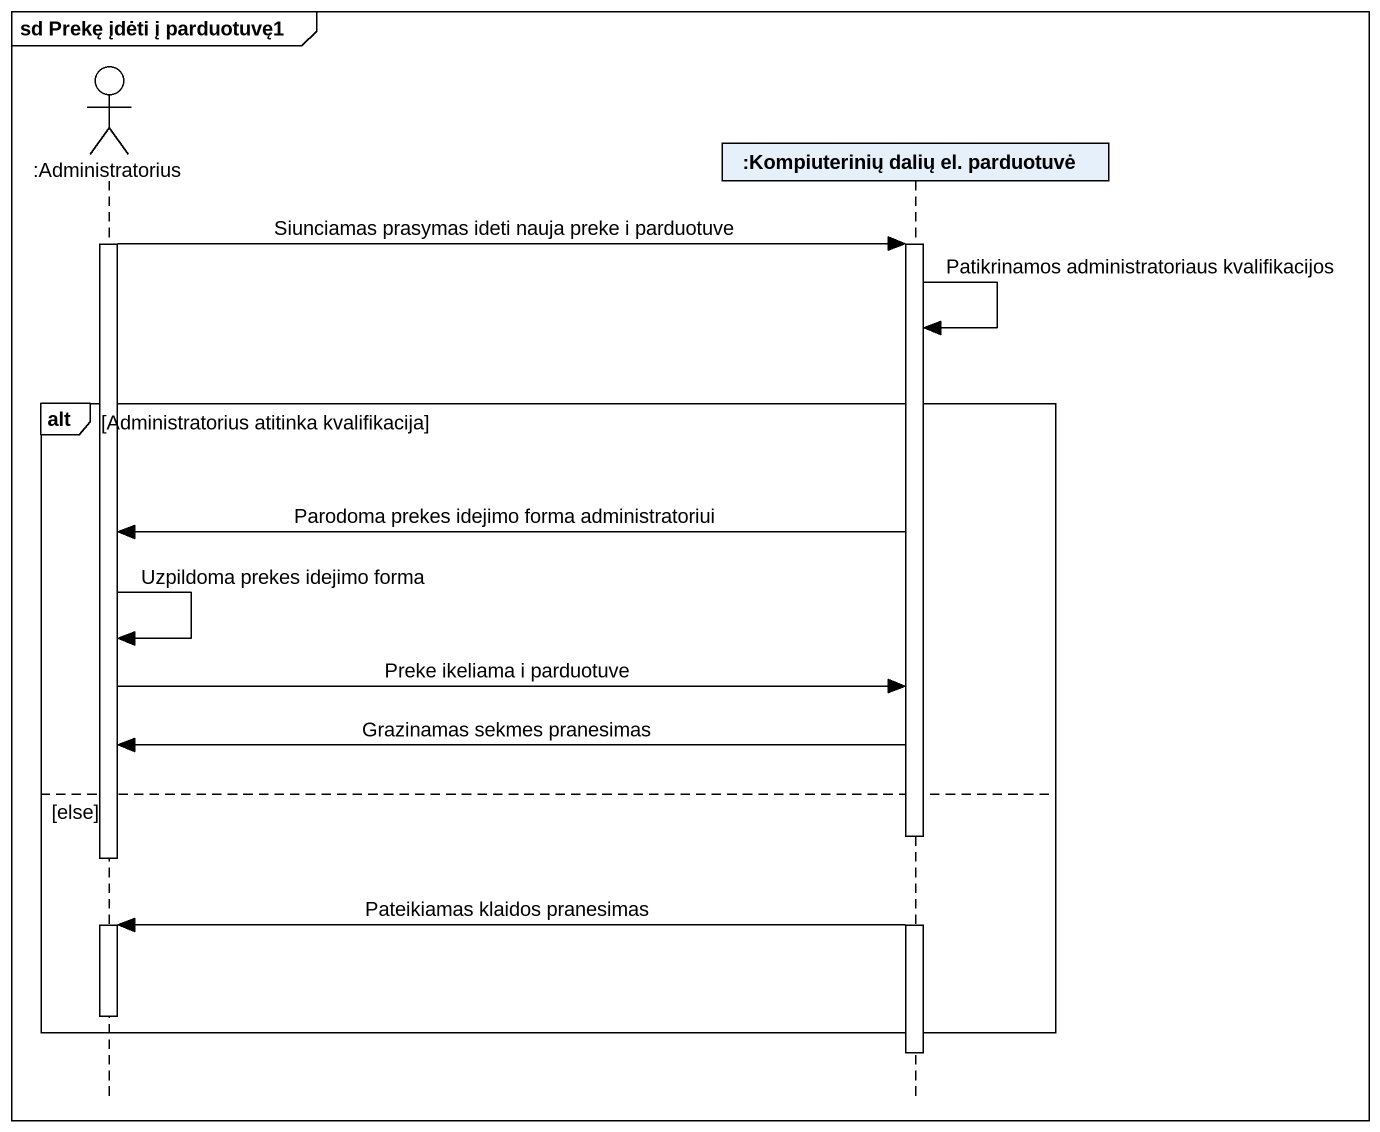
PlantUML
@startuml
mainframe sd Prekę įdėti į parduotuvę1
hide footbox
actor ":Administratorius" as Administratorius
participant ":Kompiuterinių dalių el. parduotuvė" as Kompiuterinių_dalių_el

activate Administratorius
Administratorius -> Kompiuterinių_dalių_el : Siunciamas prasymas ideti nauja preke i parduotuve
activate Kompiuterinių_dalių_el
Kompiuterinių_dalių_el -> Kompiuterinių_dalių_el : Patikrinamos administratoriaus kvalifikacijos
alt Administratorius atitinka kvalifikacija
  Kompiuterinių_dalių_el -> Administratorius : Parodoma prekes idejimo forma administratoriui
  Administratorius -> Administratorius : Uzpildoma prekes idejimo forma
  Administratorius -> Kompiuterinių_dalių_el : Preke ikeliama i parduotuve
  Kompiuterinių_dalių_el -> Administratorius : Grazinamas sekmes pranesimas
else else
  deactivate Administratorius
  Kompiuterinių_dalių_el -> Administratorius : Pateikiamas klaidos pranesimas
  activate Administratorius
  deactivate Administratorius
end
deactivate Kompiuterinių_dalių_el
@enduml
